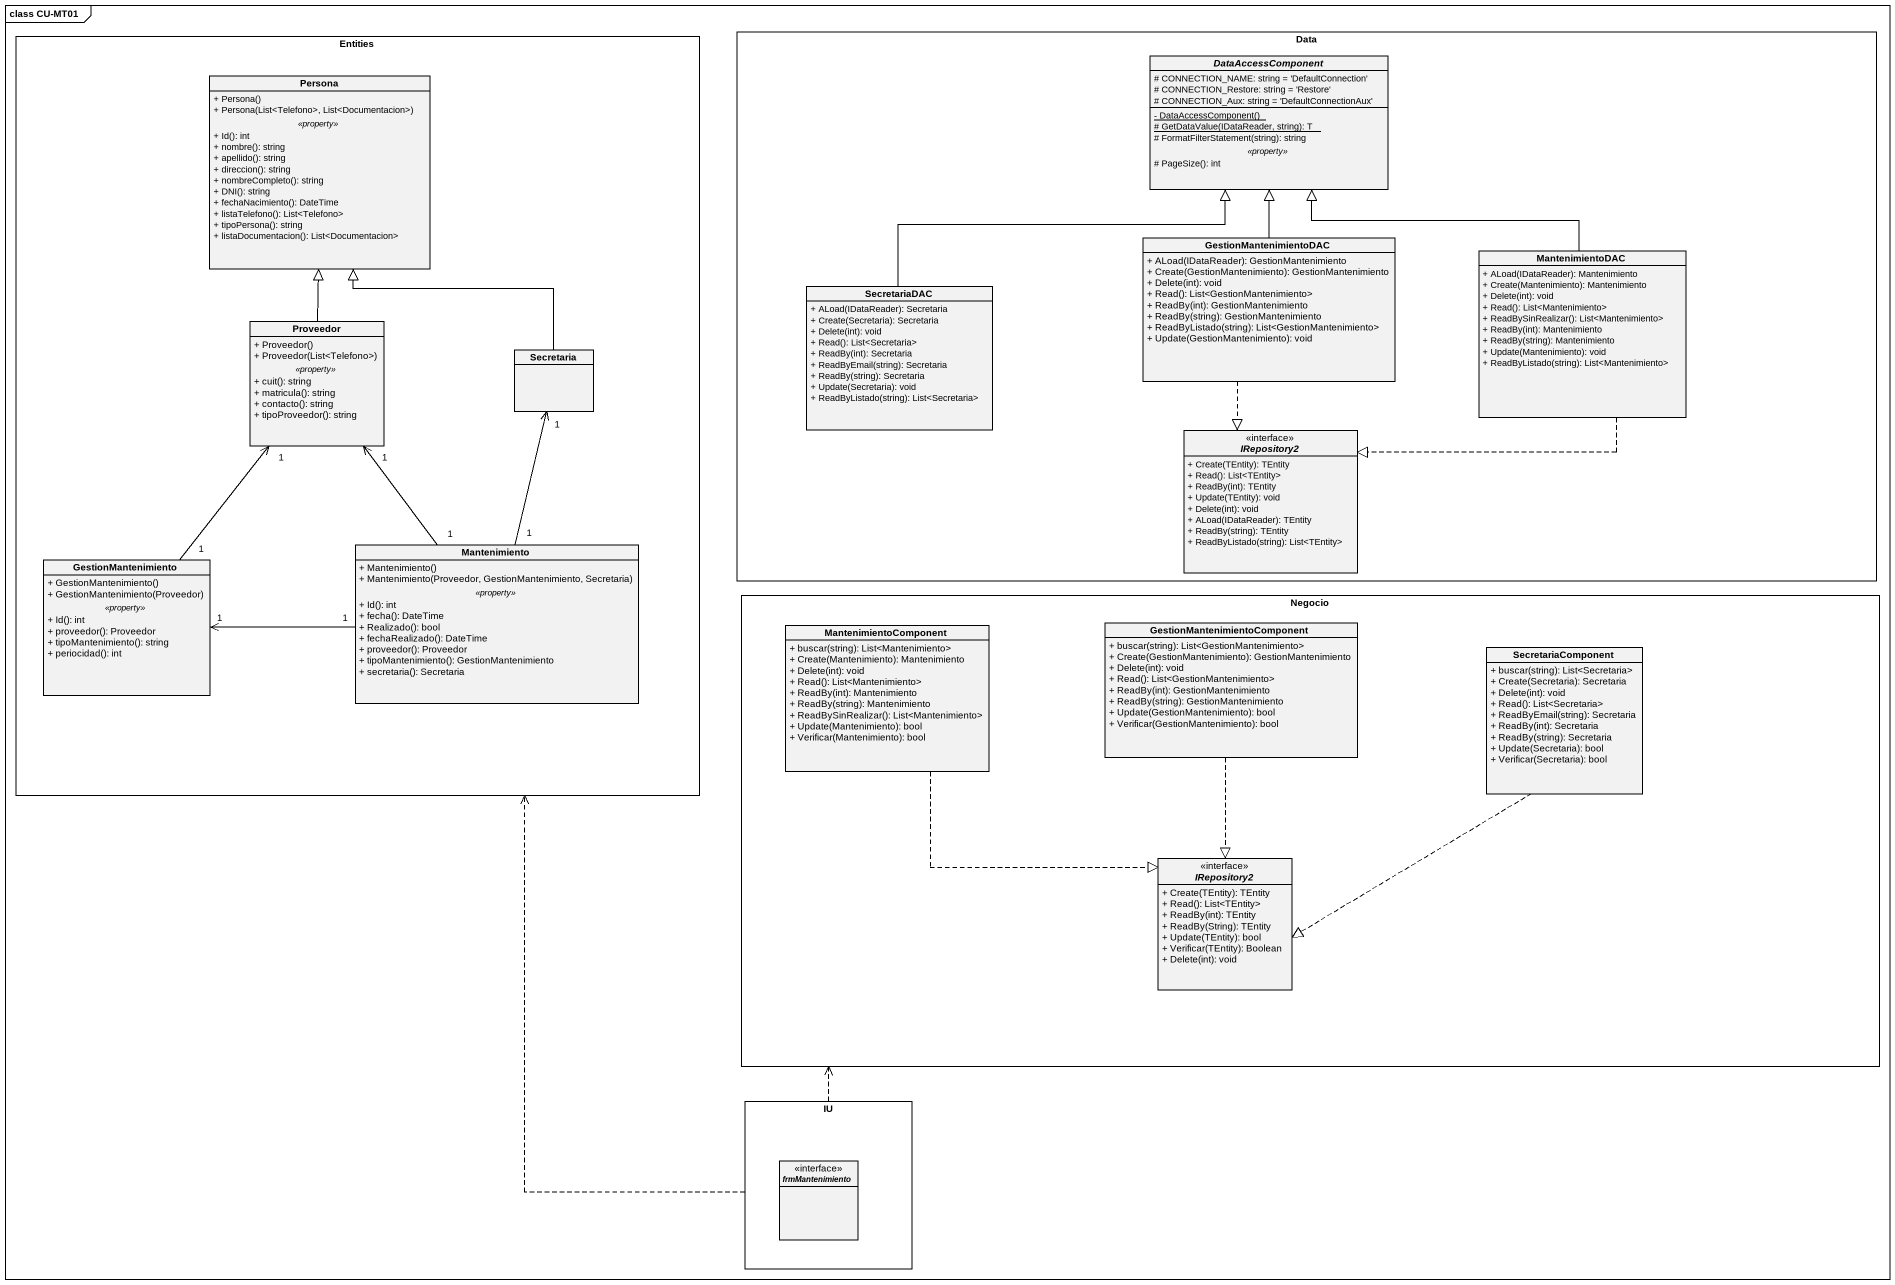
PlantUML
@startuml
mainframe class CU-MT01
hide circle
hide empty members
skinparam classAttributeIconSize 0
rectangle Entities {
  class Persona {
    + Persona()
    + Persona(List<Telefono>, List<Documentacion>)
    .. <<property>> ..
    + Id(): int
    + nombre(): string
    + apellido(): string
    + direccion(): string
    + nombreCompleto(): string
    + DNI(): string
    + fechaNacimiento(): DateTime
    + listaTelefono(): List<Telefono>
    + tipoPersona(): string
    + listaDocumentacion(): List<Documentacion>
  }
  class Proveedor {
    + Proveedor()
    + Proveedor(List<Telefono>)
    .. <<property>> ..
    + cuit(): string
    + matricula(): string
    + contacto(): string
    + tipoProveedor(): string
  }
  class Secretaria
  class GestionMantenimiento {
    + GestionMantenimiento()
    + GestionMantenimiento(Proveedor)
    .. <<property>> ..
    + Id(): int
    + proveedor(): Proveedor
    + tipoMantenimiento(): string
    + periocidad(): int
  }
  class Mantenimiento {
    + Mantenimiento()
    + Mantenimiento(Proveedor, GestionMantenimiento, Secretaria)
    .. <<property>> ..
    + Id(): int
    + fecha(): DateTime
    + Realizado(): bool
    + fechaRealizado(): DateTime
    + proveedor(): Proveedor
    + tipoMantenimiento(): GestionMantenimiento
    + secretaria(): Secretaria
  }
}
rectangle Data {
  abstract class DataAccessComponent {
    # CONNECTION_NAME: string = 'DefaultConnection'
    # CONNECTION_Restore: string = 'Restore'
    # CONNECTION_Aux: string = 'DefaultConnectionAux'
    --
    {static} - DataAccessComponent()
    {static} # GetDataValue(IDataReader, string): T
    # FormatFilterStatement(string): string
    .. <<property>> ..
    # PageSize(): int
  }
  class GestionMantenimientoDAC {
    + ALoad(IDataReader): GestionMantenimiento
    + Create(GestionMantenimiento): GestionMantenimiento
    + Delete(int): void
    + Read(): List<GestionMantenimiento>
    + ReadBy(int): GestionMantenimiento
    + ReadBy(string): GestionMantenimiento
    + ReadByListado(string): List<GestionMantenimiento>
    + Update(GestionMantenimiento): void
  }
  class MantenimientoDAC {
    + ALoad(IDataReader): Mantenimiento
    + Create(Mantenimiento): Mantenimiento
    + Delete(int): void
    + Read(): List<Mantenimiento>
    + ReadBySinRealizar(): List<Mantenimiento>
    + ReadBy(int): Mantenimiento
    + ReadBy(string): Mantenimiento
    + Update(Mantenimiento): void
    + ReadByListado(string): List<Mantenimiento>
  }
  class SecretariaDAC {
    + ALoad(IDataReader): Secretaria
    + Create(Secretaria): Secretaria
    + Delete(int): void
    + Read(): List<Secretaria>
    + ReadBy(int): Secretaria
    + ReadByEmail(string): Secretaria
    + ReadBy(string): Secretaria
    + Update(Secretaria): void
    + ReadByListado(string): List<Secretaria>
  }
  interface IRepository2 {
    + Create(TEntity): TEntity
    + Read(): List<TEntity>
    + ReadBy(int): TEntity
    + Update(TEntity): void
    + Delete(int): void
    + ALoad(IDataReader): TEntity
    + ReadBy(string): TEntity
    + ReadByListado(string): List<TEntity>
  }
}
rectangle Negocio {
  class MantenimientoComponent {
    + buscar(string): List<Mantenimiento>
    + Create(Mantenimiento): Mantenimiento
    + Delete(int): void
    + Read(): List<Mantenimiento>
    + ReadBy(int): Mantenimiento
    + ReadBy(string): Mantenimiento
    + ReadBySinRealizar(): List<Mantenimiento>
    + Update(Mantenimiento): bool
    + Verificar(Mantenimiento): bool
  }
  class "GestionMantenimientoComponent" as GestionMantenimientoComponen {
    + buscar(string): List<GestionMantenimiento>
    + Create(GestionMantenimiento): GestionMantenimiento
    + Delete(int): void
    + Read(): List<GestionMantenimiento>
    + ReadBy(int): GestionMantenimiento
    + ReadBy(string): GestionMantenimiento
    + Update(GestionMantenimiento): bool
    + Verificar(GestionMantenimiento): bool
  }
  class SecretariaComponent {
    + buscar(string): List<Secretaria>
    + Create(Secretaria): Secretaria
    + Delete(int): void
    + Read(): List<Secretaria>
    + ReadByEmail(string): Secretaria
    + ReadBy(int): Secretaria
    + ReadBy(string): Secretaria
    + Update(Secretaria): bool
    + Verificar(Secretaria): bool
  }
  interface "IRepository2" as IRepository2_2 {
    + Create(TEntity): TEntity
    + Read(): List<TEntity>
    + ReadBy(int): TEntity
    + ReadBy(String): TEntity
    + Update(TEntity): bool
    + Verificar(TEntity): Boolean
    + Delete(int): void
  }
}
rectangle IU {
  interface frmMantenimiento
}
GestionMantenimientoDAC -up-|> DataAccessComponent
GestionMantenimientoDAC ..|> IRepository2
MantenimientoDAC -up-|> DataAccessComponent
MantenimientoDAC .left.|> IRepository2
Proveedor -up-|> Persona
SecretariaDAC -up-|> DataAccessComponent
Secretaria -up-|> Persona
GestionMantenimiento "1" -up-> "1" Proveedor
Mantenimiento "1" -up-> "1" Proveedor
Mantenimiento "1" -up-> "1" Secretaria
Mantenimiento "1" -left-> "1" GestionMantenimiento
MantenimientoComponent ..|> IRepository2_2
GestionMantenimientoComponen ..|> IRepository2_2
SecretariaComponent .left.|> IRepository2_2
IU .up.> Entities
IU .up.> Negocio
@enduml
